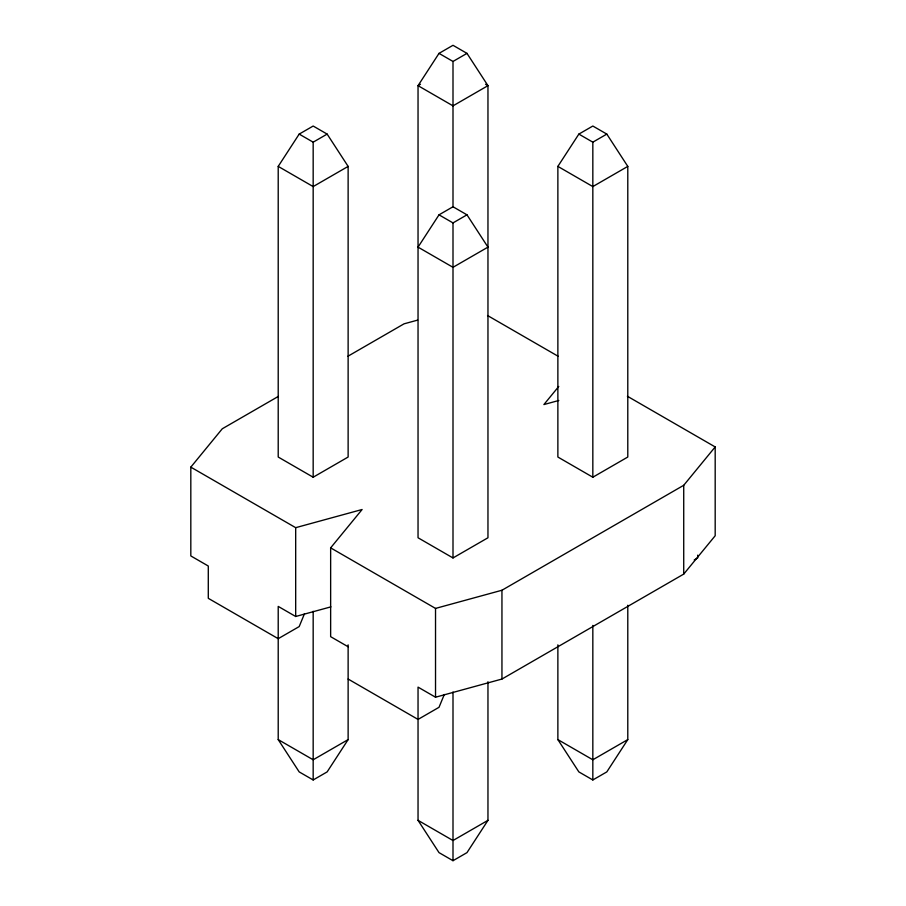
<?xml version="1.0" encoding="UTF-8"?>
<svg xmlns="http://www.w3.org/2000/svg" width="906" height="906" viewBox="0 0 906 906"><rect width="100%" height="100%" fill="white"/><g stroke="black" fill="none" stroke-linecap="round" stroke-linejoin="round"><path stroke-width="1.36" d="M304.484 613.736L299.184 626.578L278.21 638.685L208.289 598.322L208.289 566.024L190.815 555.933L190.815 467.134L222.276 428.776L278.391 396.375M444.314 694.46L439.014 707.303L418.04 719.421L348.13 679.047M278.21 166.398L299.184 134.099L313.17 126.036L327.145 134.099L348.13 166.398L348.13 457.032L313.17 477.224L278.21 457.032L278.21 166.398L313.17 186.579L348.13 166.398M439.014 53.375L418.04 85.662L418.04 537.768L453 557.949L487.96 537.768L487.96 85.662L466.986 53.375L453 45.3L439.014 53.375L453 61.449L466.986 53.375M439.014 214.835L418.04 247.134L453 267.315L487.96 247.134L466.986 214.835L453 206.761L439.014 214.835L453 222.91L466.986 214.835M557.87 166.398L578.855 134.099L592.83 126.036L606.816 134.099L627.79 166.398L627.79 457.032L592.83 477.224L557.87 457.032L557.87 166.398L592.83 186.579L627.79 166.398M348.13 644.846L348.13 739.602L327.145 771.901L313.17 779.964L299.184 771.901L278.21 739.602L278.21 606.397L295.684 616.488L330.928 606.85M487.96 681.731L487.96 820.338L466.986 852.625L453 860.7L439.014 852.625L418.04 820.338L418.04 687.122L435.526 697.212L501.947 679.047L683.724 574.098L715.185 535.752L715.185 446.941L627.382 396.25M627.79 605.242L627.79 739.602L606.816 771.901L592.83 779.964L578.855 771.901L557.87 739.602L557.87 644.846M348.13 646.759L330.645 636.669L330.645 547.858L362.106 509.512L295.684 527.677L190.815 467.134M558.753 386.454L543.894 404.563L558.798 400.486M330.645 547.858L435.526 608.413L501.947 590.248L683.724 485.288L715.185 446.941M299.184 134.099L313.17 142.174L327.145 134.099M420.452 84.269L418.04 85.662L453 105.855L487.96 85.662L485.548 84.269M578.855 134.099L592.83 142.174L606.816 134.099M347.938 356.228L404.053 323.827L417.609 320.124M348.13 739.602L313.17 759.783L278.21 739.602M694.211 559.976L697.711 557.949L697.711 555.14M487.96 820.338L453 840.519L418.04 820.338M627.79 739.602L592.83 759.783L557.87 739.602M487.553 315.526L558.277 356.352M683.724 485.288L683.724 574.098M592.83 142.174L592.83 477.224M592.83 625.423L592.83 779.964M501.947 590.248L501.947 679.047M453 61.449L453 207.429M453 222.91L453 557.949M453 692.014L453 860.7M435.526 608.413L435.526 697.212M313.17 142.174L313.17 477.224M313.17 611.278L313.17 779.964M295.684 527.677L295.684 616.488"/></g></svg>
